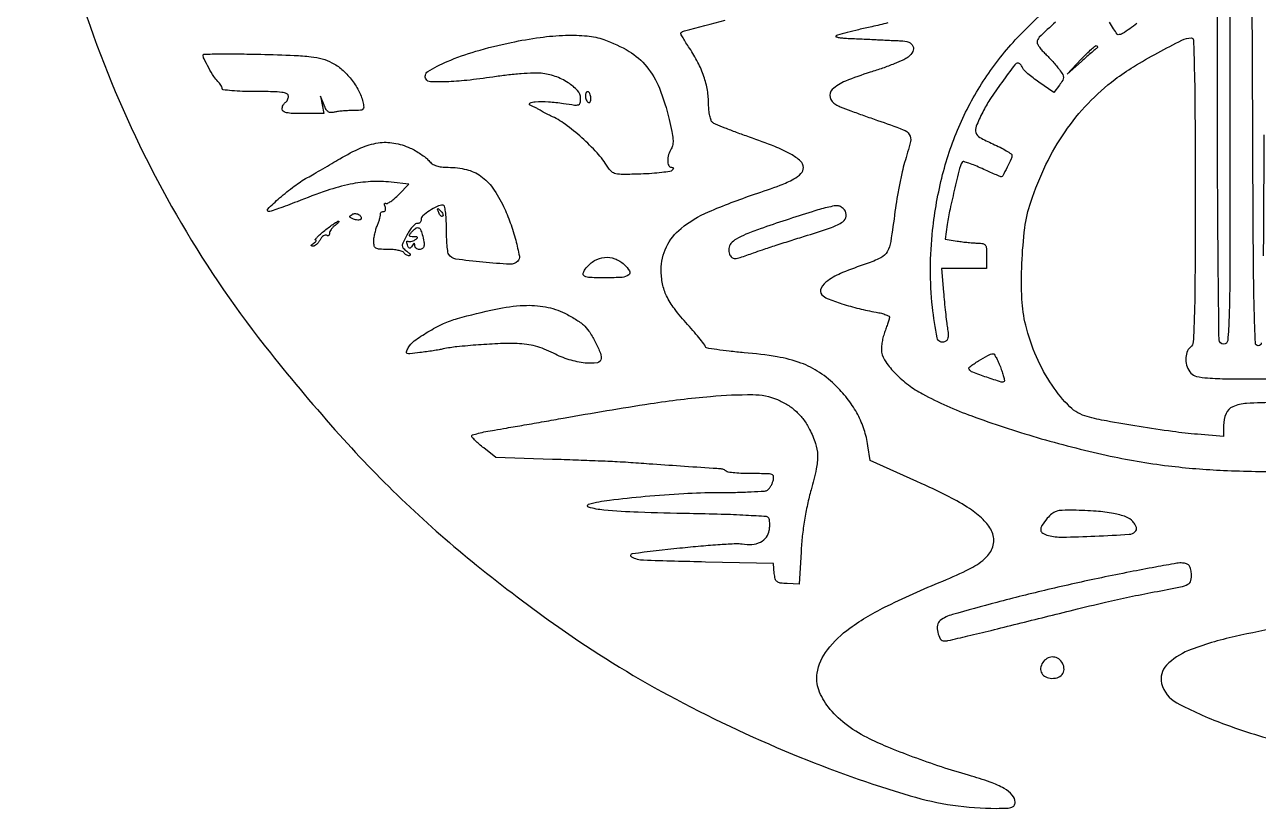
# Model space of a CAD drawing. Extents: x 110 to 905, y 123 to 926.
# Drawn here: x 109.5 to 500, y 123 to 371.2 of the extents above; entities that cross this region are included whole.
import ezdxf

# ---------------------------------------------------------------- set-up
doc = ezdxf.new("R2010")
doc.units = 0

msp = doc.modelspace()

# ---------------------------------------------------------------- linework, layer by layer
for points in [[(523.145571, 767.672206, -0.000003), (523.253907, 694.723438, -0.00012), (523.353689, 614.201596, -0.000072), (523.435285, 518.75, -0.000132), (523.502929, 367.455827, -0.001519)], [(500.933013, 270.395509, -0.402251), (500, 269.5, -0.402251), (499.066987, 270.395509, -0.003675), (498.712605, 280.917848, -0.005032), (498.434952, 297.999099, -0.000585), (498.242912, 336.25), (497.985825, 403), (494.492912, 403), (491, 403), (491, 336.5, -0.000396), (490.965226, 292.636093, -0.00712), (490.742481, 278.5625, -0.014152), (490.312458, 271.203368, -0.389051), (489, 270, -0.41054), (487.560383, 271.421652, -0.001131), (487.252008, 301.375, -0.001907), (487.033327, 353.23147, -0.000101), (487, 519, -0.000316), (487.061137, 615.586991, -0.000551), (487.250868, 695.707727, -0.000013), (487.502291, 767.639486, -0.413183)], [(121.02665, 400.958213, 0.034603), (136.99164, 352.898931, 0.03517), (159.144268, 308.210706, 0.035513), (187.278397, 267.22115, 0.014266), (209.147085, 241.312859, 0.020155), (230.165115, 219.632252, 0.02052), (252.558694, 200.008399, 0.015634), (278.574187, 180.342949, 0.03054), (313.283747, 158.825283, 0.025365), (352.541463, 140.191335, 0.025807), (389.794001, 126.978305, 0.072437), (417.110468, 123, 0.008953), (420.457723, 123.059942, 0.070231), (421.986086, 123.331815, 0.180842), (422.72165, 123.919486, 0.135543), (423, 124.92742, 0.185424), (422.135505, 127.178405, 0.077758), (419.574702, 129.25868, 0.047134), (415.147472, 131.304261, 0.015555), (408.310496, 133.475645, -0.010603), (399.678358, 136.12336, -0.009211), (390.748255, 139.254611, -0.009517), (382.529772, 142.486787, -0.018824), (376.163903, 145.416944, -0.046451), (369.162274, 149.824756, -0.06421), (363.905531, 155.055669, -0.077134), (360.856791, 160.562099, -0.128848), (360.355319, 165.802148, -0.126225), (363.584266, 173.190894, -0.070252), (370.700773, 180.05577, -0.04478), (382.612299, 187.157559, -0.014659), (401.301668, 195.477106, 0.025366), (409.61343, 199.392331, 0.083444), (414.396703, 203.085093, 0.149205), (416.218028, 206.849512, 0.159238), (415.561531, 210.881012, 0.081447), (412.873409, 214.493056, 0.046127), (408.609026, 217.915379, 0.030416), (402.091468, 221.675559, 0.009641), (391.94804, 226.490465), (377.093479, 233.193832), (376.413318, 237.846916, 0.04248), (375.226827, 242.913025, 0.042797), (373.203236, 247.692512, 0.04099), (370.304352, 252.235303, 0.033227), (366.507613, 256.59621, 0.050026), (361.101726, 261.040163, 0.059428), (355.212459, 264.026978, 0.047145), (347.742437, 265.98559, 0.018913), (337.25, 267.297436, -0.005938), (332.55315, 267.761273, -0.009795), (328.598437, 268.277897, -0.003812), (325.288262, 268.802288, -0.366746), (325, 269.142427, 0.165452), (324.828429, 269.646726, 0.004328), (323.343927, 271.541737, 0.008674), (321.522751, 273.745975, 0.005767), (319.362303, 276.2122, -0.019316), (315.17282, 281.264463, -0.050931), (312.710748, 285.263052, -0.064071), (311.430422, 289.098702, -0.048588), (311, 293.517541, -0.112192), (312.649818, 300.777668, -0.110976), (317.278697, 306.645071, -0.069014), (325.933635, 311.880211, -0.02015), (340.5, 317.461228, 0.006884), (348.685351, 320.350841, 0.03689), (352.989428, 322.308543, 0.077748), (355.241151, 324.041041, 0.192269), (356, 325.941493, 0.214132), (355.084942, 327.980195, 0.053462), (352.041175, 330.154043, 0.034112), (346.917143, 332.598781, 0.010644), (338.927334, 335.566879, -0.004703), (334.842058, 337.029511, -0.006446), (331.195842, 338.427428, -0.004326), (328.171424, 339.662322, -0.073061), (327.25, 340.217363, -0.138418), (326.766068, 340.913191, -0.029906), (326.367187, 342.338903, -0.02905), (326.091804, 344.102205, -0.024215), (326, 345.996718, 0.043033), (325.620967, 350.392563, 0.039098), (324.492913, 354.807042, 0.036755), (322.608042, 359.24273, 0.029605), (319.968385, 363.701953, -0.007365), (318.816709, 365.463832, -0.011954), (317.896682, 366.997585, -0.005686), (317.178817, 368.296054, -0.331128), (317.216031, 368.549365, -0.132483), (318.416335, 369.239751, -0.000736), (331.289539, 372.62387, -0.003518)], [(435.786422, 372.019772, 0.006623), (430.670355, 367.176886, 0.2026), (430, 365.590411, 0.126748), (430.163055, 364.957516, 0.028049), (430.763094, 364.001259, 0.02744), (431.603349, 362.943575, 0.023435), (432.597767, 361.924314, -0.014021), (433.724899, 360.811705, -0.009116), (434.966463, 359.46719, -0.009168), (436.131091, 358.109604, -0.017191), (437.013484, 356.963994, -0.019756), (438.07123, 355.3581, -0.134486), (438.327128, 354.453106, -0.141765), (438.078652, 353.567201, -0.02279), (437.053614, 352.071078), (435.275793, 349.714168), (430.570205, 352.951697, -0.013699), (428.728991, 354.294255, -0.016792), (427.088465, 355.651035, -0.01536), (425.798116, 356.865982, -0.104974), (425.32532, 357.594614, 0.048632), (425.056557, 358.13221, 0.054089), (424.696961, 358.587168, 0.061376), (424.305465, 358.898142, 0.138035), (423.943537, 359, 0.236918), (422.891295, 358.471761, 0.003733), (418.805749, 352.90135, 0.010183), (415.027818, 347.437811, 0.030326), (412.752276, 343.5, 0.016932), (410.686199, 338.989021, 0.177832), (410.599026, 336.993306, 0.19217), (411.829732, 335.496188, 0.020305), (415.956593, 333.438993, -0.01176), (418.272516, 332.333521, -0.017864), (420.224749, 331.255336, -0.012768), (421.74695, 330.288535, -0.249866), (422, 329.813776, -0.106241), (421.750919, 328.654762, -0.010008), (420.495361, 326.011091, -0.005909), (419.103417, 323.30596, -0.277768), (418.595163, 323, -0.100981), (418.337328, 323.05261, -0.001098), (416.675585, 323.764521, -0.003397), (414.761231, 324.605104, -0.002198), (412.556802, 325.602626, 0.010236), (410.340643, 326.562844, 0.015943), (408.390311, 327.289189, 0.010179), (406.774558, 327.796564, 0.273883), (406.356031, 327.689365, 0.135164), (405.683339, 326.505436, 0.00255), (403.957691, 319.541381, 0.006843), (402.413429, 312.766699, 0.018269), (401.556283, 307.887441), (400.918675, 303.274882), (404.709338, 302.648447, 0.009554), (406.361777, 302.407706, 0.007103), (408.194305, 302.202794, 0.007184), (409.929089, 302.058854, 0.016104), (411.25, 302.011006, -0.042742), (412.828695, 301.869438, -0.201389), (413.577437, 301.387054, -0.135121), (413.923981, 300.383153, -0.015945), (414, 298), (414, 294), (406.853264, 294), (399.706528, 294), (400.33946, 286.512421, 0.003366), (400.627116, 283.362286, 0.002989), (400.968037, 280.088855, 0.003001), (401.310142, 277.146581, 0.009203), (401.590496, 275.159434, -0.019295), (401.824164, 273.221208, -0.071167), (401.74952, 271.99303, -0.122874), (401.37196, 271.20604, -0.128843), (400.674644, 270.705391, -0.464356), (398.350815, 271.984119, -0.023089), (396.852557, 281.757093, -0.027235), (396.228631, 293.862521, -0.026202), (396.907971, 306.122905, -0.03543), (400.076929, 323.679654, -0.041422), (405.598231, 339.684013, -0.042704), (413.503524, 354.142392, -0.042315), (423.771592, 367.095297, -0.023167), (433.188395, 376.21924, -0.032342)], [(382.745867, 371.718161, -0.006308), (377.669926, 370.541068, 0.00377), (373.476972, 369.591145, 0.005725), (369.848875, 368.69644, 0.002372), (366.766239, 367.883076, 0.131419), (366.25326, 367.586593, 0.568293), (366.313801, 367.34766, 0.028169), (367.283249, 367.117851, 0.023057), (368.737291, 366.92727, 0.011634), (370.583333, 366.814604, -0.001062), (372.757433, 366.727998, -0.000723), (375.230729, 366.62063, -0.000728), (377.617274, 366.51009, -0.001464), (379.5, 366.414612, 0.001553), (381.270694, 366.32513, 0.001052), (383.288907, 366.233677, 0.001059), (385.239128, 366.153554, 0.002118), (386.781385, 366.100009, -0.078114), (389.331165, 365.619204, -0.203028), (390.679751, 364.380634, -0.234655), (390.623101, 362.699473, -0.099195), (389.142604, 360.914391, -0.064814), (387.740661, 360.052513, -0.009908), (384.717437, 358.767362, -0.010939), (381.066307, 357.392001, -0.009289), (377.154806, 356.096638, 0.021597), (369.308368, 353.282075, 0.091684), (365.128667, 350.60034, 0.278526), (364.435228, 348.135111, 0.205397), (366.247359, 345.867617, 0.029268), (367.683169, 345.204119, 0.003223), (371.066583, 343.899945, 0.003927), (375.119756, 342.403816, 0.003166), (379.497359, 340.858128, -0.006994), (387.62526, 337.918073, -0.161518), (389.515361, 336.385433, -0.206146), (389.880277, 334.160885, -0.012484), (388.044208, 327.5, 0.017678), (387.260732, 324.537975, 0.00726), (386.399547, 320.471875, 0.007173), (385.600441, 316.076619, 0.009131), (384.99582, 312, -0.006303), (383.646098, 302.530882, -0.087235), (382.53528, 299.268927, -0.155241), (380.519522, 297.351036, -0.031801), (375.913535, 295.463532, 0.016733), (368.393814, 292.643362, 0.054286), (363.726565, 290.089201, 0.116815), (361.65776, 287.772929, 0.306373), (361.865595, 285.661948, 0.128932), (363.552897, 284.453227, 0.013265), (368.214702, 282.81127, 0.016955), (373.631024, 281.264272, 0.018345), (379, 280.13328, -0.019671), (380.70889, 279.76856, -0.032467), (382.112297, 279.312007, -0.035264), (383.100886, 278.834549, -0.333403), (383.275903, 278.428251, -0.019439), (383.116803, 277.865993, -0.002369), (382.714361, 276.649011, -0.002806), (382.221034, 275.207422, -0.002311), (381.678958, 273.674764, 0.026358), (381.186722, 272.03644, 0.022926), (380.842376, 270.277484, 0.023577), (380.679066, 268.655287, 0.060592), (380.75885, 267.481164, 0.10682), (382.087888, 264.352678, 0.040085), (385.153746, 260.673194, 0.037696), (389.225059, 257.097801, 0.038916), (393.74567, 254.216241, 0.034549), (409.281565, 247.266735, 0.01677), (429.954234, 240.461553, 0.016617), (451.882087, 234.833307, 0.024282), (471.529663, 231.471522, 0.019323), (488.99038, 230.031805, 0.012388), (509.329365, 229.648313, 0.012451)], [(461.563894, 371.600914, -0.017443), (459.337225, 369.895656, -0.020835), (456.992998, 368.369791, -0.134641), (455.644649, 368, -0.250855), (455.330866, 368.168, -0.004004), (454.190009, 369.910633, -0.009446), (452.89422, 372.011107, -0.00599)], [(505.439958, 251.49019, 0.013347), (496.294084, 251.238685, 0.090848), (491.920016, 250.189663, 0.190644), (489.769345, 248.00453, 0.100507), (489, 244.215887), (489, 240.741749), (480.75, 241.446168, -0.013098), (472.879945, 242.326316, -0.005369), (462.248596, 243.914661, -0.004985), (451.937668, 245.674124, -0.021016), (445.816426, 247.049431, -0.129444), (440.329114, 250.194832, -0.050454), (434.70632, 256.979513, -0.045391), (429.787585, 265.972837, -0.041194), (426.381873, 276, -0.050471), (425.181776, 284.26323, -0.020988), (425.166, 295.551018, -0.021002), (426.097988, 306.812349, -0.049858), (427.96509, 315, -0.031446), (432.791525, 326.852329, -0.03796), (438.818372, 337.246322, -0.039643), (446.091459, 346.229422, -0.04063), (454.635689, 353.871863, -0.02509), (460.450229, 357.835819, -0.012488), (468.175024, 362.291793, -0.008072), (475.7894, 366.276237, -0.115105), (478.75, 366.990561, -0.405688), (479.45428, 366.316809, -0.002727), (479.743589, 357.074441, -0.00542), (479.948478, 343.4136, -0.001039), (480, 318.622445, -0.000877), (479.952189, 291.375192, -0.006678), (479.735815, 278.546043, -0.007239), (479.387248, 270.752643, -0.207634), (478.5, 269, 0.139103), (477.406647, 267.407461, 0.086256), (477.058308, 265.150346, 0.081098), (477.493333, 262.770604, 0.098546), (478.654988, 260.828741, 0.155818), (480.453148, 259.784607, 0.037026), (483.924716, 259.285055, 0.015628), (490.22624, 259.047715, 0.001598), (505.154988, 259, 0.001491)], [(501.757088, 336.25, -0.000585), (501.565048, 297.999099, -0.005032)], [(522.776056, 183.553968, 0.006172), (492.634731, 177.41309, 0.040346), (477.862654, 172.940844, 0.107276), (470.933574, 168.317871, 0.259235), (469.394446, 162.56454, 0.212065), (474.225231, 156.389272, 0.033146), (488.678363, 149.887197, 0.029225), (509.072499, 143.622163, 0.015261)]]:
    msp.add_lwpolyline(points, format="xyb")
for points in [[(292.870273, 366.448931, -0.051987), (300.813363, 362.719203, -0.085996), (306.395387, 357.877966, -0.077199), (310.402026, 351.050501, -0.034844), (313.5468, 341.128577, -0.009116), (314.391772, 337.332908, -0.033515), (314.719787, 334.896134, -0.054991), (314.646196, 333.188598, -0.101674), (314.164717, 331.892146, 0.06775), (313.320362, 330.016307, 0.073545), (313.039526, 328.035456, 0.102846), (313.357926, 326.548616, 0.297015), (314.2, 326, -0.065632), (314.644616, 325.941385, -0.266983), (314.830501, 325.756038, -0.221249), (314.781184, 325.469475, -0.048782), (314.45, 325.078982, -0.153946), (313.698142, 324.702331, -0.009167), (311.15184, 324.341973, -0.013092), (308.051674, 324.043212, -0.009241), (304.556265, 323.863358, -0.005096), (298.898376, 323.734701, -0.055501), (296.633178, 323.958195, -0.130467), (295.264722, 324.651092, -0.072661), (294.056265, 326.092952, 0.046168), (290.69446, 330.563607, 0.025485), (285.844173, 335.3888, 0.025509), (280.592085, 339.643251, 0.051742), (276, 342.31192, -0.011143), (275.317445, 342.637712, -0.006204), (274.5, 343.063311, -0.006186), (273.683166, 343.514662, -0.009961), (273, 343.921484, 0.016805), (272.282726, 344.335427, 0.008483), (271.353125, 344.810962, 0.008415), (270.375177, 345.270224, 0.012383), (269.5, 345.63762, -0.635511), (269.455965, 346.305252, -0.112337), (271.121644, 346.785446, -0.03106), (275.337198, 346.763698, -0.022076), (280.035183, 346.23815, 0.006265), (283.594593, 345.725589, 0.104105), (284.780708, 345.817069, 0.269935), (285.332748, 346.398984, 0.058004), (285.5, 347.835865, 0.189361), (284.531837, 350.300595, 0.064208), (281.517141, 352.808957, 0.057253), (277.394537, 354.807302, 0.060403), (273, 355.773013, 0.034288), (270.576875, 355.838707, 0.008754), (266.65517, 355.607243, 0.008879), (262.177022, 355.184069, 0.008897), (257.719726, 354.602388, -0.009516), (249.458128, 353.534651, -0.01932), (242.924431, 353.070888, -0.016954), (237.996345, 353.079164, -0.250458), (236.549489, 353.919925, -0.414707), (237.117728, 356.317995, -0.036139), (243.257149, 359.511465, -0.031535), (252.307138, 362.757114, -0.018379), (263.5, 365.550147, -0.017778), (272.636712, 367.139569, -0.026529), (280.715765, 367.816869, -0.030879), (287.556709, 367.603727, -0.060632)], [(448.901312, 363.75, 0.046028), (448.604615, 363.539712, 0.00103), (447.278832, 362.398697, 0.002318), (445.734442, 361.051433, 0.001565), (443.984645, 359.500884), (439.5, 355.501767), (443.937632, 360.229918, -0.009799), (445.673581, 362.008349, -0.016299), (447.212426, 363.428458, -0.010212), (448.5035, 364.498972, -0.381334), (448.854299, 364.479035, -0.071997), (449.00508, 364.277216, -0.108803), (449.065711, 364.067279, -0.134952), (449.027636, 363.883126, -0.144503)], [(206.748885, 359.14358, -0.061556), (209.927285, 356.980362, -0.045345), (212.862786, 353.889508, -0.045401), (215.18892, 350.325545, -0.062277), (216.54754, 346.75, -0.029817), (216.850379, 345.077372, -0.249027), (216.582331, 344.383457, -0.166606), (215.770021, 344.055365, -0.012537), (213.358408, 343.986345, 0.01217), (211.731901, 343.940991, 0.010653), (210.035434, 343.816043, 0.01077), (208.507651, 343.637459, 0.031153), (207.464346, 343.425767, -0.079433), (206.424492, 343.317293, -0.141867), (205.619365, 343.598882, -0.107371), (204.943272, 344.341452, -0.034342), (204.282136, 345.689421), (203.13558, 348.5), (203.676198, 345.75), (204.216816, 343), (197.608408, 343, -0.009537), (194.295096, 343.063206, -0.044165), (192.39651, 343.304513, -0.096087), (191.366734, 343.747537, -0.248146), (191, 344.440983, -0.061875), (191.074167, 345.038022, -0.051278), (191.29375, 345.640225, -0.053305), (191.617164, 346.157656, -0.08825), (192, 346.5, 0.08825), (192.382836, 346.842344, 0.053305), (192.70625, 347.359775, 0.051278), (192.925833, 347.961978, 0.061875), (193, 348.559017, 0.304614), (192.507964, 349.291715, 0.063001), (190.928327, 349.715691, 0.029048), (188.015903, 349.944216, 0.005057), (182.5, 350, -0.008248), (178.464397, 350.066579, -0.013804), (175.076923, 350.272109, -0.007454), (172.330753, 350.556283, -0.380054), (172, 350.928571, 0.101688), (171.907481, 351.378782, 0.033055), (171.597467, 351.986908, 0.031383), (171.154098, 352.634594, 0.030604), (170.629675, 353.227468, -0.055553), (169.397093, 354.769256, -0.014364), (167.773322, 357.511045, -0.011109), (166.296183, 360.322615, -0.115896), (166, 361.583247, -0.409198), (166.266085, 361.853936, -0.001371), (171.360938, 361.927373, -0.005846), (177.252048, 361.927248, -0.003503), (184.25, 361.796242, -0.003099), (194.82702, 361.458482, -0.019812), (200.173812, 361.04198, -0.039111), (203.685971, 360.346314, -0.050268)], [(287, 348.559017, 0.058436), (287.06969, 347.964752, 0.05043), (287.275972, 347.370763, 0.052995), (287.57971, 346.865102, 0.092869), (287.939479, 346.537404, 0.216944), (288.280754, 346.494068, 0.194874), (288.558253, 346.721183, 0.101175), (288.71878, 347.243215, 0.042988), (288.726675, 347.978387, 0.068323), (288.434366, 349.338994, 0.228441), (287.798832, 349.959664, 0.396906), (287.220446, 349.693507, 0.096256)], [(231.5, 332.119269, -0.022449), (233.171103, 331.259087, -0.018147), (234.88459, 330.193037, -0.018515), (236.395451, 329.091762, -0.044236), (237.404988, 328.141231, 0.061411), (238.537352, 327.145966, 0.06637), (239.849405, 326.486349, 0.055512), (241.479566, 326.11774, 0.027875), (243.589888, 326, -0.060218), (249.368926, 325.301458, -0.094575), (253.90401, 323.226117, -0.085476), (257.659725, 319.448558, -0.041574), (261.103126, 313.556252, -0.025562), (263.236549, 308.433994, -0.022277), (264.947878, 302.881877, -0.015392), (266.088515, 297.867404, -0.249566), (265.599862, 296.266528, -0.211976), (263.11345, 295.308914, -0.011494), (254.530854, 295.937641, -0.011388), (245.980593, 296.958974, -0.21628), (243.765313, 298.371596, -0.11269), (243.475589, 299.158683, -0.009748), (243.241942, 301.298219, -0.012449), (243.074788, 303.890901, -0.009344), (243.015313, 306.75, 0.011502), (242.940542, 309.726598, 0.024438), (242.71746, 312.019603, 0.024765), (242.394128, 313.653468, 0.344176), (241.95034, 314, 0.106952), (240.078798, 313.595039, 0.037766), (237.659667, 312.268171, 0.034604), (235.546776, 310.674041, 0.217133), (235, 309.47432, -0.08228), (234.909848, 308.930187, -0.111289), (234.650068, 308.506519, -0.126472), (234.262437, 308.270204, -0.126348), (233.808744, 308.25, 0.223818), (233.219115, 308.109753, 0.039138), (232.362663, 307.308471, 0.035895), (231.43417, 306.133305, 0.02528), (230.558744, 304.693731, 0.008594), (229.267879, 302.205893, 0.110204), (229.018056, 301.193454, 0.200767), (229.317976, 300.428972, 0.040315), (230.44113, 299.443731, -0.026005), (231.113194, 298.887364, -0.079301), (231.479494, 298.424096, -0.254015), (231.483251, 298.140769, -0.278522), (231.250147, 298, -0.076689), (230.771302, 298.073879, -0.053289), (230.269045, 298.29375, -0.052897), (229.820242, 298.617422, -0.071803), (229.5, 299, 0.179846), (229.000298, 299.388891, 0.027581), (227.758975, 299.70625, 0.027868), (226.186816, 299.926887, 0.02093), (224.440983, 300, -0.013154), (221.825036, 300.06883, -0.112701), (220.705972, 300.38707, -0.208054), (220.169423, 301.079807, -0.062271), (220, 302.4349, -0.036227), (220.082277, 303.568985, -0.018223), (220.341185, 304.981484, -0.017995), (220.716577, 306.429192, -0.025409), (221.161482, 307.6849, 0.013143), (221.594393, 308.81772, 0.01632), (221.934343, 309.893377, 0.014693), (222.160893, 310.803028, 0.1071), (222.161482, 311.25, -0.153054), (222.187717, 311.535362, -0.126867), (222.372613, 311.779688, -0.100375), (222.695782, 311.944056, -0.067712), (223.106989, 312, 0.164546), (223.479041, 312.125847, 0.151163), (223.713861, 312.455882, 0.10915), (223.764706, 312.958032, 0.062551), (223.618443, 313.551938, -0.033244), (223.443864, 314.116416, -0.114378), (223.441687, 314.497292, -0.305925), (223.595504, 314.642024, -0.180622), (223.853002, 314.59085, 0.267012), (224.355275, 314.57491, 0.028991), (225.383225, 315.202454, 0.02938), (226.605064, 316.160159, 0.019371), (227.896608, 317.393326), (231.11012, 320.708829), (225.480513, 321.289856, 0.03825), (218.995842, 321.460976, 0.038642), (212.583378, 320.640058, 0.030821), (205.23642, 318.636794, 0.013331), (195.723969, 315.116123, -0.005459), (192.656153, 313.925452, -0.007515), (189.872606, 312.927409, -0.005056), (187.526916, 312.152334, -0.085839), (186.723969, 312.041013, -0.659014), (186.429295, 312.796423, -0.01517), (190.216393, 316.303419, -0.01898), (194.83457, 320.028213, -0.032397), (198.98882, 322.726236, 0.002622), (201.129811, 323.94207, 0.001233), (203.885073, 325.534956, 0.001221), (206.763547, 327.21798, 0.001719), (209.322068, 328.734189, -0.030399), (215.926453, 332.152609, -0.066443), (221.385668, 333.747022, -0.080375), (226.380728, 333.702358, -0.065376)], [(241.806872, 310.473539, -0.278911), (241.538684, 310.40751, -0.120343), (241.210949, 310.604915, -0.070189), (240.866277, 311.059266, -0.036269), (240.564293, 311.706872, -0.008399), (240.21821, 312.663782, -0.286372), (240.270328, 312.888819, -0.400052), (240.463552, 312.893514, -0.011214), (241.124088, 312.266667, -0.043285), (241.558688, 311.753423, -0.063152), (241.837219, 311.231185, -0.082976), (241.927901, 310.779789, -0.20742)], [(363.5, 313.280732, 0.016539), (358.750785, 311.955854, 0.003436), (350.505796, 309.296586, 0.003385), (342.304625, 306.527378, 0.017357), (337.821544, 304.80339, 0.027902), (334.759926, 303.29558, 0.092565), (333.04714, 301.858731, 0.147414), (332.398908, 300.30591, 0.117829), (332.638374, 298.5, 0.117495), (333.345135, 297.467653, 0.200659), (334.314579, 297.124186, 0.067519), (336.019581, 297.452797, 0.005824), (340.212487, 298.921285, -0.006724), (343.016478, 299.897673, -0.001896), (347.413236, 301.344193, -0.001911), (352.394924, 302.941217, -0.002016), (357.300656, 304.471505, 0.009869), (364.921834, 306.980838, 0.06629), (368.46518, 308.781638, 0.209973), (369.550155, 310.534421, 0.211331), (368.989431, 312.512735, 0.062733), (368.040309, 313.401858, 0.122727), (367.085355, 313.786867, 0.079031), (365.785979, 313.762526, 0.01563)], [(207.75, 307.607954, 0.039391), (207.080403, 307.011072, 0.03961), (206.514062, 306.317604, 0.042627), (206.122395, 305.634252, 0.109243), (206, 305.08074, -0.086242), (205.928155, 304.667305, -0.165098), (205.720988, 304.406545, -0.179561), (205.412124, 304.338496, -0.104147), (205.050173, 304.468991, 0.202545), (204.604787, 304.538079, 0.092842), (204.060535, 304.28785, 0.0693), (203.500252, 303.761187, 0.046669), (203.01499, 303.028008, -0.043215), (202.509856, 302.253251, -0.046986), (201.891604, 301.600226, -0.052263), (201.258075, 301.15327, -0.131394), (200.714816, 301.015313, -0.08618), (200.314972, 301.089949, -0.392538), (200.217875, 301.282907, -0.15542), (200.418383, 301.582191, -0.024608), (201, 302, 0.025531), (201.519944, 302.374961, 0.08483), (201.798671, 302.689119, 0.292842), (201.796081, 302.883798, 0.247499), (201.612495, 302.984687, -0.60844), (201.513457, 303.184414, -0.032733), (202.094604, 303.876752, -0.022894), (203.112546, 304.846712, -0.010997), (204.5, 306, -0.007839), (205.990833, 307.147099, -0.01134), (207.346021, 308.109408, -0.007171), (208.500292, 308.866386, -0.155737), (208.887505, 308.968197, -0.502132), (208.970693, 308.843471, -0.088724), (208.806017, 308.555506, -0.03936), (208.380176, 308.120836, -0.01692)], [(215.826461, 309.493128, -0.162746), (215.500504, 309.330521, -0.048551), (214.937643, 309.306277, -0.043035), (214.26003, 309.401764, -0.035113), (213.559282, 309.615625, -0.026338), (212.719357, 309.989777, -0.211702), (212.459067, 310.31046, -0.284351), (212.561057, 310.652858, -0.043438), (213.157795, 311.097523, -0.159175), (214.213714, 311.353543, -0.116389), (215.370793, 310.983454, -0.168547), (215.988003, 310.244011, -0.294872)], [(235.369714, 304.75, -0.019876), (235.896228, 302.418384, -0.09111), (235.897093, 301.036845, -0.196376), (235.42078, 300.291943, -0.154735), (234.5, 300, -0.081749), (233.92593, 300.094491, -0.09112), (233.436127, 300.367188, -0.099323), (233.105752, 300.773192, -0.118755), (232.984687, 301.25, 0.032399), (232.941261, 301.812669, 0.401179), (232.787377, 301.933573, 0.214916), (232.553331, 301.799417, 0.015488), (232.123851, 301.166154, -0.036813), (231.659733, 300.540927, -0.271594), (231.321862, 300.42586, -0.227162), (231.011783, 300.661043, -0.027195), (230.650618, 301.468092, -0.029813), (230.461112, 302.066274, -0.096358), (230.438271, 302.480615, -0.284652), (230.574362, 302.64494, -0.223107), (230.8092, 302.617921, 0.132581), (231.214461, 302.497008, 0.054375), (231.791118, 302.544585, 0.048676), (232.433942, 302.735178, 0.044664), (233.047746, 303.05067, 0.016383), (233.790836, 303.555577, 0.354854), (233.854027, 303.79385, 0.279371), (233.625172, 303.951493, 0.012542), (232.627555, 303.984687, -0.027206), (231.657452, 304.045471, -0.271701), (231.345693, 304.281276, -0.252347), (231.386802, 304.68396, -0.024159), (232, 305.5, -0.046953), (233.180896, 306.678153, -0.23135), (234.069701, 306.89161, -0.229993), (234.787724, 306.321438, -0.046461)], [(299.25, 295.267101, -0.071985), (300.951604, 293.220459, -0.38851), (300.700013, 291.920981, -0.14478), (298.62731, 291.162348, -0.015828), (293.5, 291, -0.008611), (288.49131, 291.086265, -0.109636), (286.680791, 291.554051, -0.378964), (286.306821, 292.503912, -0.081175), (287.25, 294.184547, -0.092434), (289.900882, 296.477168, -0.110127), (293.043312, 297.481488, -0.11112), (296.292786, 297.052156, -0.095483)], [(280.47653, 279.788245, -0.012094), (282.153077, 278.894581, -0.010554), (283.863426, 277.880887, -0.010671), (285.370927, 276.898659, -0.030708), (286.35641, 276.133488, -0.066197), (288.095128, 274.138975, -0.024278), (290.009501, 270.917903, -0.022847), (291.575185, 267.609422, -0.099406), (292, 265.493761, -0.373992), (290.785947, 264.097682, -0.061316), (286.904407, 264.032576, -0.048702), (281.85131, 265.072871, -0.043319), (276.881961, 267.097837, 0.022267), (273.949365, 268.439257, 0.030678), (271.203006, 269.358958, 0.031467), (268.420673, 269.919761, 0.025388), (265.381961, 270.179338, 0.018691), (260.115038, 270.163931, 0.008153), (253.133866, 269.768319, 0.007808), (246.347148, 269.165918, 0.027141), (242, 268.471451, -0.010681), (240.713108, 268.222192, -0.003486), (238.804648, 267.908349, -0.003472), (236.679602, 267.589192, -0.00391), (234.632844, 267.312624, -0.005102), (231.448, 266.940586, -0.125069), (230.574527, 267.066137, -0.397108), (230.353804, 267.556222, -0.039656), (230.917925, 268.846641, -0.113325), (232.816453, 271.024042, -0.022718), (237.144006, 273.875392, -0.024976), (242.081558, 276.491442, -0.041395), (246.5, 278.127061, -0.015186), (258.621023, 281.111596, -0.040573), (267.43825, 282.263931, -0.056653), (274.388131, 281.816214, -0.072131)], [(418.337557, 262.82258, -0.011467), (418.935669, 261.190948, -0.017501), (419.371783, 259.747591, -0.012265), (419.654656, 258.560363, -0.25395), (419.55403, 258.220696, -0.279929), (418.61286, 257.990863, -0.006328), (414.028883, 259.505008, -0.008392), (409.585134, 261.119403, -0.164451), (408.478163, 262.035333, -0.393036), (408.631414, 262.80961, -0.013265), (411.431302, 264.724657, -0.019816), (414.337313, 266.44194, -0.105481), (416.09831, 266.955804, -0.280731), (416.403329, 266.799466, -0.013322), (417.002892, 265.7599, -0.018599), (417.665375, 264.420433, -0.011956)], [(347.768471, 252.452272, -0.040404), (351.014797, 250.776435, -0.047467), (353.765461, 248.675924, -0.047552), (356.066781, 246.097791, -0.04079), (357.975281, 243, -0.03773), (359.825831, 238.563824, -0.073904), (360.4804, 234.801104, -0.058617), (360.078758, 230.466787, -0.016595), (358.447645, 223.87825, 0.015183), (357.277131, 219.2068, 0.013432), (356.338081, 214.278579, 0.013282), (355.655281, 209.246399, 0.013918), (355.253398, 204.2628), (354.71408, 194.025599), (350.908322, 194.174724, -0.021003), (348.679548, 194.356019, -0.136932), (347.65216, 194.784756, -0.16752), (347.102367, 195.640006, -0.035544), (346.801282, 197.411924), (346.5, 200.5), (325, 201, -0.002381), (305.398452, 201.549262, -0.11764), (301.67499, 202.567662, -0.727412), (301.895066, 203.723446, -0.0048), (316.865138, 205.45659, -0.004363), (323.574714, 206.109023, -0.00584), (329.671619, 206.576522, -0.004153), (334.777027, 206.865496, -0.059349), (336.592115, 206.73764, 0.067595), (339.721688, 206.568794, 0.095632), (342.402732, 207.3159, 0.113218), (344.30067, 208.875731, 0.128619), (345.218905, 211.038139, 0.02304), (345.337749, 212.226722, 0.025108), (345.341672, 213.387413, 0.025661), (345.244661, 214.372767, 0.101377), (345.035979, 214.941786, 0.242775), (344.306969, 215.379655, 0.002247), (337.829337, 215.769161, 0.006479), (329.934025, 216.105765, 0.00326), (319.962585, 216.33644, -0.004643), (303.744585, 216.756516, -0.01448), (292.844093, 217.456632, -0.043977), (287.997638, 218.34352, -0.763619), (288, 219.32069, -0.035236), (294.6309, 220.62081, -0.008216), (305.91256, 221.829584, -0.008888), (318.135393, 222.717672, -0.013429), (328.801216, 223.015313, 0.004653), (334.51461, 223.074432, 0.006935), (339.509828, 223.241942, 0.003367), (343.73103, 223.47064, 0.131161), (344.615219, 223.765313, 0.079947), (345.092573, 224.203004, 0.030565), (345.609104, 224.945123, 0.029316), (346.081714, 225.834759, 0.031814), (346.432606, 226.75, 0.098847), (346.568806, 228.036897, 0.297088), (346.046156, 228.697714, 0.076868), (344.530921, 228.95878, 0.004296), (339.734054, 229, -0.009273), (336.845116, 229.053583, -0.013315), (334.290729, 229.216566, -0.009094), (332.191145, 229.44534, -0.166174), (331.596087, 229.737246, 0.062089), (331.228114, 230.023646, 0.036528), (330.728953, 230.273655, 0.036005), (330.18502, 230.453505, 0.050539), (329.679421, 230.528038, -0.005536), (327.432505, 230.654991, -0.000136), (317.102714, 231.356253, -0.000325), (307.144409, 232.041503, -0.001037), (300.5, 232.516897, 0.006621), (297.105582, 232.721687, 0.001302), (291.003344, 232.992888, 0.00138), (283.890844, 233.270773, 0.00128), (276.59649, 233.516899), (258.692979, 234.075106), (254.84649, 237.121582, -0.010966), (253.372807, 238.342293, -0.015847), (252.129906, 239.489557, -0.011478), (251.16568, 240.482466, -0.189156), (251, 240.904741, -0.330961), (251.248104, 241.238509, -0.008757), (253.129687, 241.769044, -0.01501), (255.470644, 242.31049, -0.009282), (258.25, 242.81256, 0.002123), (262.000619, 243.434775, 0.00066), (267.629687, 244.400851, 0.00066), (273.916877, 245.496977, 0.000728), (280, 246.574932, -0.005705), (307.557359, 251.175792, -0.016879), (326.600053, 253.477078, -0.022718), (339.998529, 254.027824, -0.098172)], [(433.204037, 214.841839, 0.027884), (431.511278, 212.551672, 0.162547), (431.133181, 211.121663, 0.252091), (431.758385, 210.119292, 0.068436), (433.551792, 209.397645, 0.065877), (437.959984, 208.8914, 0.007026), (448.289006, 209.214545, 0.003635), (459.134289, 209.78551, 0.183398), (461.044679, 210.644679, 0.131525), (461.388297, 211.239499, 0.125174), (461.397556, 211.938465, 0.084297), (461.039916, 212.775007, 0.033071), (460.289919, 213.785878, 0.1301), (458.102519, 215.306942, 0.039756), (454.185858, 216.388378, 0.030228), (448.720517, 217.100082, 0.01342), (441.454037, 217.407026, 0.013032), (437.959869, 217.369687, 0.066274), (436.046298, 217.042979, 0.097754), (434.651065, 216.287368, 0.046858)], [(450.317847, 196.026992, 0.006273), (433.382358, 192.265538, 0.007069), (417.210904, 188.218158, 0.004117), (403.161201, 184.365872, 0.089116), (399.324902, 182.495623, 0.20081), (398.446549, 181.040479, 0.087748), (398.511611, 178.743612, 0.093457), (399.344164, 176.716703, 0.253927), (400.664408, 176, 0.056893), (401.737632, 176.122515, 0.000807), (408.059383, 177.595652, 0.002231), (415.387171, 179.350232, 0.001467), (423.806, 181.432007, -0.000682), (441.55431, 185.850329, -0.003311), (451.641489, 188.276079, -0.005422), (459.198652, 189.954362, -0.004994), (467, 191.517113, 0.002906), (475.390462, 193.161472, 0.064721), (477.734557, 193.960721, 0.225759), (478.666148, 195.13935, 0.080547), (478.806984, 197.335474, 0.032658), (478.538919, 198.975708, 0.118068), (478.070204, 199.916208, 0.143535), (477.284143, 200.440567, 0.057311), (476, 200.685753, 0.061379), (474.23861, 200.600366, 0.002102), (467.424617, 199.393865, 0.003918), (459.381377, 197.869613, 0.002722)], [(432.039869, 169.548039, 0.111564), (431.17342, 167.844488, 0.154976), (431.27404, 166.146801, 0.157602), (432.330996, 164.837984, 0.1162), (434.094146, 164.199442, 0.094896), (436.327717, 164.363054, 0.154871), (437.913493, 165.378696, 0.174272), (438.510691, 167.02099, 0.124408), (438.03421, 168.936078, 0.114476), (436.832213, 170.308332, 0.131181), (435.206221, 170.925209, 0.131331), (433.490556, 170.649338, 0.11487)]]:
    msp.add_lwpolyline(points, format="xyb", close=True)

doc.saveas('drawing.dxf')
